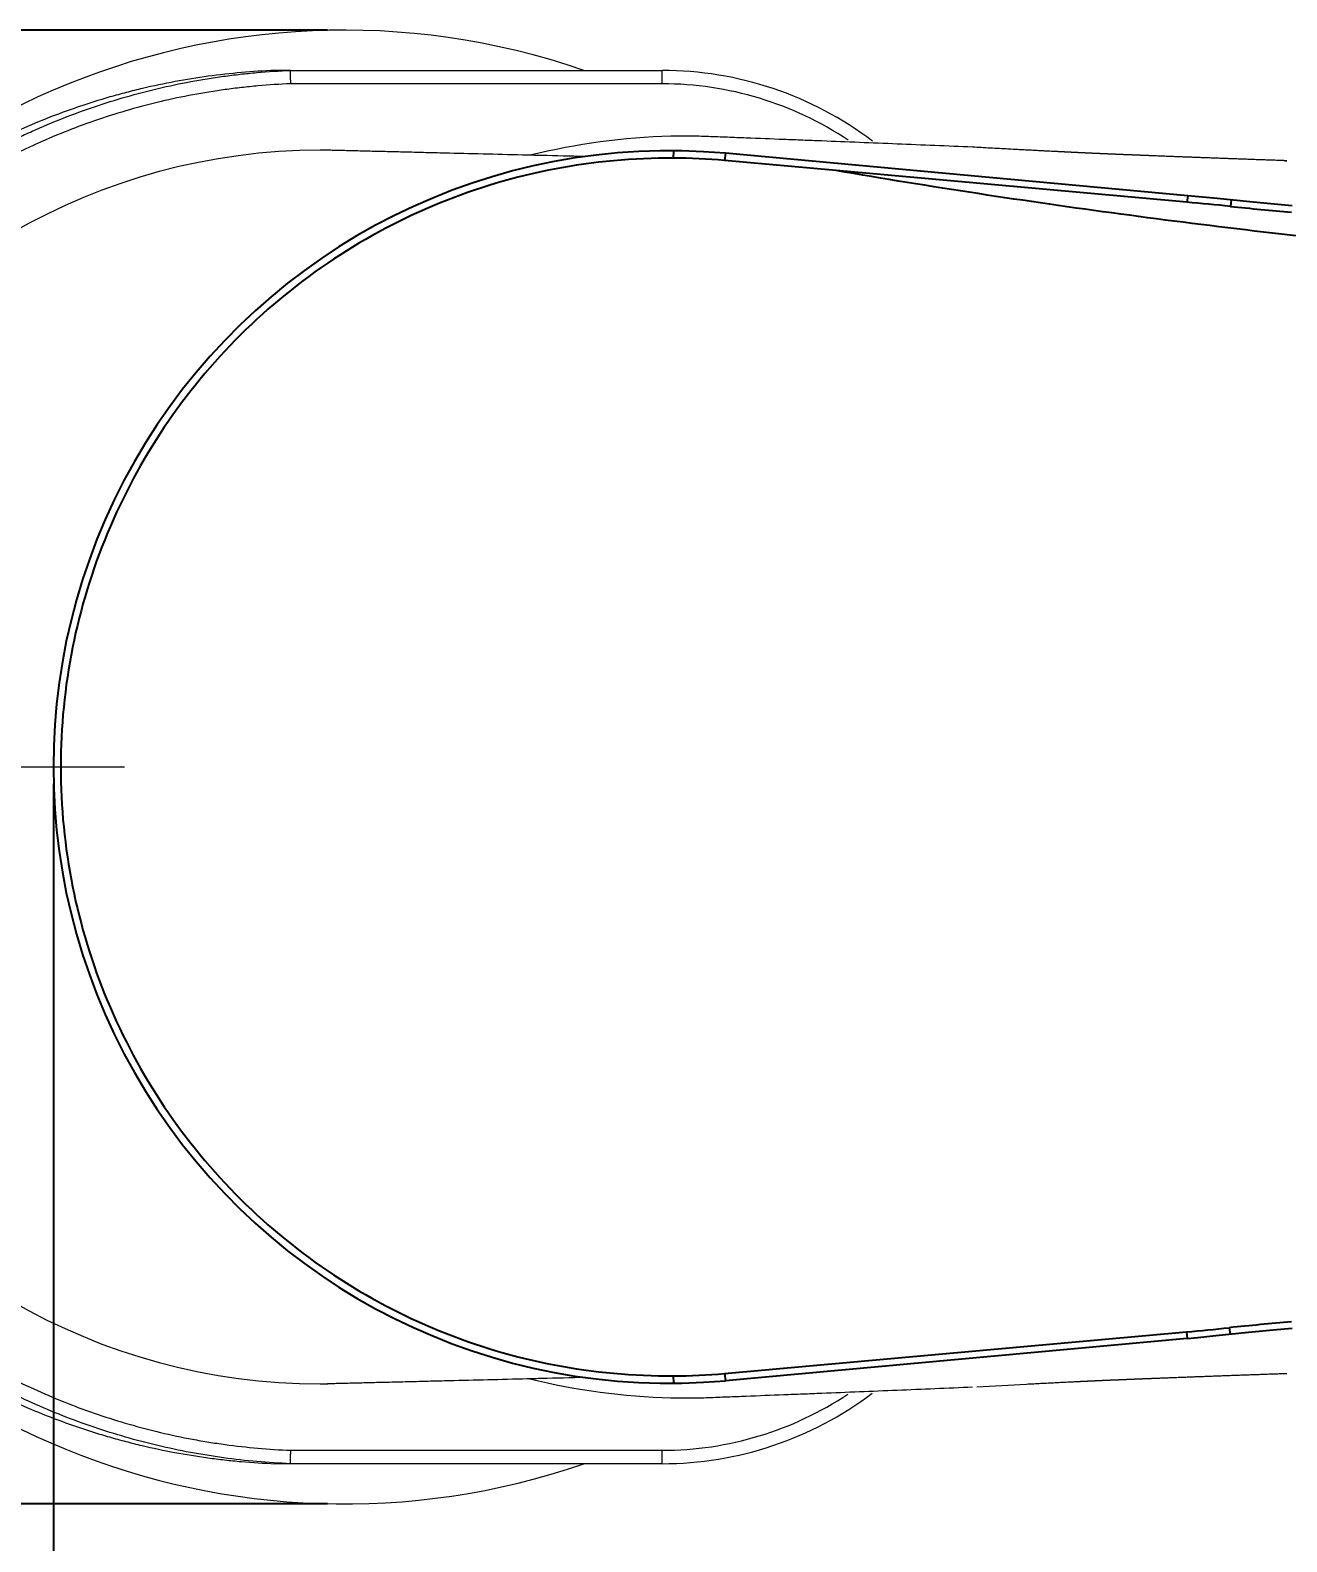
# Model space of a CAD drawing. Extents: x 8168 to 8762, y -18775 to -18355.
# Drawn here: x 8270.5 to 8317.4, y -18447.6 to -18391.2 of the extents above; entities that cross this region are included whole.
import ezdxf

# ---------------------------------------------------------------- set-up
doc = ezdxf.new("R2010")
doc.units = 0
doc.header["$MEASUREMENT"] = 0
doc.linetypes.add('CENTER', pattern=[47.5, 22, -8.5, 8.5, -8.5])
doc.linetypes.add('HIDDEN2', pattern=[4.7625, 3.175, -1.5875])
doc.layers.get('0').update_dxf_attribs({"linetype": 'CONTINUOUS'})
doc.layers.get('DEFPOINTS').update_dxf_attribs({"linetype": 'CONTINUOUS'})
doc.layers.add('1', color=4, linetype='HIDDEN2')
doc.layers.add('DIM', color=2, linetype='CONTINUOUS')
doc.styles.get("Standard").update_dxf_attribs({"font": ''})
doc.styles.get('Standard').set_extended_font_data('Gulim')
doc.dimstyles.new('ISO-25', dxfattribs={"dimtxt": 2.5, "dimasz": 2.5, "dimexe": 1.25, "dimexo": 0.625, "dimtad": 1, "dimdec": 1, "dimdsep": 46, "dimtxsty": 'Standard', "dimcen": 2.5, "dimadec": 0, "dimazin": 0, "dimtfac": 1, "dimtdec": 1, "dimtmove": 0, "dimatfit": 3, "dimfxl": 1, "dimarcsym": 0})

# ---------------------------------------------------------------- blocks, each defined once
blk = doc.blocks.new('*D18')
at = {"layer": 'DEFPOINTS', "color": 0, "transparency": 16777216}
for p in [(8271.359, -18418.691, 0), (8396.359, -18418.784, 0), (8396.359, -18461.132)]:
    blk.add_point(p, dxfattribs=at)
at = {"layer": 'DIM', "color": 3, "lineweight": -2, "transparency": 16777216}
for p, q in [((8271.359, -18419.316), (8271.359, -18462.382)), ((8396.359, -18419.409), (8396.359, -18462.382)), ((8276.359, -18461.132), (8391.359, -18461.132))]:
    blk.add_line(p, q, dxfattribs=at)
at = {"layer": 'DIM', "color": 3, "transparency": 16777216}
for points in [[(8276.359, -18460.299), (8276.359, -18461.966), (8271.359, -18461.132)], [(8391.359, -18460.299), (8391.359, -18461.966), (8396.359, -18461.132)]]:
    blk.add_solid(points, dxfattribs=at)
at = {"layer": 'DIM', "color": 3, "transparency": 16777216, "insert": (8331.756, -18457.937), "char_height": 5, "attachment_point": 5}
blk.add_mtext('125', dxfattribs=at)
blk = doc.blocks.new('*D19')
at = {"layer": 'DEFPOINTS', "color": 0, "transparency": 16777216}
for p in [(8254.624, -18418.694, 0), (8415.475, -18418.694, 0), (8415.475, -18479.509)]:
    blk.add_point(p, dxfattribs=at)
at = {"layer": 'DIM', "color": 3, "lineweight": -2, "transparency": 16777216}
for p, q in [((8254.624, -18419.319), (8254.624, -18480.759)), ((8415.475, -18419.319), (8415.475, -18480.759)), ((8259.624, -18479.509), (8410.475, -18479.509))]:
    blk.add_line(p, q, dxfattribs=at)
at = {"layer": 'DIM', "color": 3, "transparency": 16777216}
for points in [[(8259.624, -18478.676), (8259.624, -18480.342), (8254.624, -18479.509)], [(8410.475, -18478.676), (8410.475, -18480.342), (8415.475, -18479.509)]]:
    blk.add_solid(points, dxfattribs=at)
at = {"layer": 'DIM', "color": 3, "transparency": 16777216, "insert": (8332.982, -18476.314), "char_height": 5, "attachment_point": 5}
blk.add_mtext('161', dxfattribs=at)
blk = doc.blocks.new('*D17')
at = {"layer": 'DEFPOINTS', "color": 0, "transparency": 16777216}
for p in [(8282.217, -18391.194, 0), (8237.429, -18446.194), (8282.217, -18446.194, 0)]:
    blk.add_point(p, dxfattribs=at)
at = {"layer": 'DIM', "color": 3, "lineweight": -2, "transparency": 16777216}
for p, q in [((8281.592, -18391.194), (8236.179, -18391.194)), ((8237.429, -18396.194), (8237.429, -18441.194)), ((8281.592, -18446.194), (8236.179, -18446.194))]:
    blk.add_line(p, q, dxfattribs=at)
at = {"layer": 'DIM', "color": 3, "transparency": 16777216}
for points in [[(8236.595, -18396.194), (8238.262, -18396.194), (8237.429, -18391.194)], [(8236.595, -18441.194), (8238.262, -18441.194), (8237.429, -18446.194)]]:
    blk.add_solid(points, dxfattribs=at)
at = {"layer": 'DIM', "color": 3, "transparency": 16777216, "insert": (8234.244, -18418.665), "char_height": 5, "attachment_point": 5, "rotation": 90}
blk.add_mtext('{\\fISOCPEUR|b0|i0|c0|p34;%%C}55', dxfattribs=at)

msp = doc.modelspace()

# ---------------------------------------------------------------- linework, layer by layer
at = {"color": 7, "linetype": 'Continuous'}
for p, q in [((8294.52, -18395.967, 0), (8294.533, -18395.692, 0)), ((8296.457, -18395.787, 0), (8296.421, -18396.057, 0)), ((8313.72, -18397.369, 0), (8296.457, -18395.787, 0)), ((8300.59, -18396.432, 0), (8296.421, -18396.057, 0)), ((8313.69, -18397.612, 0), (8300.59, -18396.433, 0)), ((8313.72, -18397.369, 0), (8313.69, -18397.612, 0)), ((8315.347, -18397.529, 0), (8315.314, -18397.769, 0)), ((8296.421, -18441.326, 0), (8313.677, -18439.774, 0)), ((8313.706, -18440.015, 0), (8296.457, -18441.595, 0)), ((8313.677, -18439.774, 0), (8313.706, -18440.015, 0)), ((8315.274, -18439.619, 0), (8315.306, -18439.857, 0)), ((8294.533, -18441.691, 0), (8294.52, -18441.415, 0)), ((8296.421, -18441.326, 0), (8296.457, -18441.595, 0))]:
    msp.add_line(p, q, dxfattribs=at)
at = {"color": 7, "linetype": 'Continuous', "elevation": 0}
for points in [[(8316.042, -18397.599), (8314.822, -18397.476), (8314.134, -18397.408), (8313.72, -18397.369)], [(8317.624, -18397.752), (8316.947, -18397.688), (8316.042, -18397.599)], [(8313.706, -18440.015), (8314.094, -18439.979), (8314.773, -18439.912)], [(8314.773, -18439.912), (8315.994, -18439.788), (8316.912, -18439.698), (8317.624, -18439.631)]]:
    msp.add_lwpolyline(points, dxfattribs=at)
at = {"color": 7, "linetype": 'Continuous'}
for centre, radius, start, end in [((8294.359, -18418.691, 0), 23, 84.7656, 275.2344), ((8294.363, -18419.231, 0), 23.266, 84.9253, 89.6145), ((8299.614, -18551.249, 0), 154.281, 84.15937, 84.76532), ((8338.842, -18164.752, 0), 234.202, 264.23427, 264.79474), ((8338.97, -18674.314, 0), 235.889, 95.1992, 95.76544), ((8300.246, -18292.705, 0), 147.681, 275.21805, 275.84053), ((8294.363, -18418.152, 0), 23.266, 270.3855, 275.0747)]:
    msp.add_arc(centre, radius, start, end, dxfattribs=at)
for points, knots in [([(8294.52, -18395.967, 0), (8293.028, -18395.958, 0), (8290.036, -18396.229, 0), (8285.721, -18397.513, 0), (8281.739, -18399.615, 0), (8278.246, -18402.459, 0), (8275.378, -18405.931, 0), (8273.245, -18409.899, 0), (8271.928, -18414.206, 0), (8271.634, -18417.199, 0), (8271.632, -18418.691, 0)], [0, 0, 0, 0, 0.124959, 0.249918, 0.374893, 0.499884, 0.624892, 0.749917, 0.874952, 1, 1, 1, 1]), ([(8386.196, -18404.535, 0), (8382.624, -18404.246, 0), (8375.479, -18403.67, 0), (8364.762, -18402.805, 0), (8354.045, -18401.94, 0), (8345.114, -18401.219, 0), (8337.969, -18400.643, 0), (8330.825, -18400.062, 0), (8323.677, -18399.51, 0), (8316.55, -18398.742, 0), (8309.438, -18397.85, 0), (8304.122, -18397.038, 0), (8300.59, -18396.433, 0)], [0, 0, 0, 0, 0.125001, 0.250002, 0.375003, 0.500004, 0.562505, 0.625005, 0.750004, 0.812504, 0.875004, 1, 1, 1, 1]), ([(8271.632, -18418.691, 0), (8271.634, -18420.183, 0), (8271.928, -18423.176, 0), (8273.245, -18427.483, 0), (8275.377, -18431.451, 0), (8278.246, -18434.924, 0), (8281.739, -18437.767, 0), (8285.721, -18439.87, 0), (8290.036, -18441.153, 0), (8293.028, -18441.424, 0), (8294.52, -18441.415, 0)], [0, 0, 0, 0, 0.125049, 0.250083, 0.375108, 0.500116, 0.625107, 0.750082, 0.875041, 1, 1, 1, 1])]:
    msp.add_open_spline(points, degree=3, knots=knots, dxfattribs=at)
at = {"layer": '1', "color": 7, "linetype": 'Continuous', "lineweight": 18}
for p, q in [((8280.213, -18392.693, 0), (8279.632, -18392.693, 0)), ((8280.213, -18392.693, 0), (8294.096, -18392.693, 0)), ((8281.604, -18395.672, 0), (8281.317, -18395.672, 0)), ((8281.317, -18441.715, 0), (8281.604, -18441.715, 0)), ((8280.213, -18444.694, 0), (8279.632, -18444.694, 0)), ((8294.096, -18444.694, 0), (8280.213, -18444.694, 0))]:
    msp.add_line(p, q, dxfattribs=at)
at = {"layer": '1', "color": 1, "linetype": 'Continuous', "lineweight": 13}
for p, q in [((8294.096, -18393.193, 0), (8280.223, -18393.193, 0)), ((8294.096, -18393.193, 0), (8294.096, -18392.693, 0)), ((8280.223, -18444.194, 0), (8294.096, -18444.194, 0)), ((8294.096, -18444.694, 0), (8294.096, -18444.194, 0))]:
    msp.add_line(p, q, dxfattribs=at)
at = {"layer": '1', "color": 1, "linetype": 'CENTER', "lineweight": 13}
msp.add_line((8274.019, -18418.694, 0), (8258.199, -18418.694, 0), dxfattribs=at)
at = {"layer": '1', "color": 7, "linetype": 'Continuous', "lineweight": 18}
for centre, radius, start, end in [((8282.217, -18418.694, 0), 27.5, 70.9969, 155.5492), ((8294.096, -18405.693, 0), 13, 52.8388, 90), ((8281.317, -18418.694, 0), 23.021, 89.9974, 269.9997), ((8282.217, -18418.694, 0), 27.5, 206.598, 289.0031), ((8294.096, -18431.694, 0), 13, 270, 307.1012)]:
    msp.add_arc(centre, radius, start, end, dxfattribs=at)
at = {"layer": '1', "color": 1, "linetype": 'Continuous', "lineweight": 13}
for centre, start, end in [((8294.096, -18405.693, 0), 56.2251, 90), ((8294.096, -18431.694, 0), 270, 303.6877)]:
    msp.add_arc(centre, 12.5, start, end, dxfattribs=at)
at = {"layer": '1', "color": 7, "linetype": 'Continuous', "lineweight": 18}
for points, knots in [([(8279.632, -18392.693, 0), (8278.795, -18392.726, 0), (8277.965, -18392.8, 0), (8276.316, -18393.025, 0), (8275.498, -18393.177, 0), (8274.483, -18393.416, 0), (8274.179, -18393.492, 0), (8273.876, -18393.573, 0), (8273.674, -18393.628, 0), (8273.573, -18393.656, 0), (8273.071, -18393.801, 0), (8272.673, -18393.925, 0), (8271.493, -18394.326, 0), (8270.724, -18394.63, 0), (8269.218, -18395.308, 0), (8268.481, -18395.682, 0), (8267.402, -18396.297, 0), (8267.047, -18396.511, 0), (8266.52, -18396.846, 0), (8266.258, -18397.016, 0), (8265.999, -18397.192, 0), (8265.826, -18397.311, 0), (8265.741, -18397.37, 0), (8264.971, -18397.913, 0), (8264.316, -18398.424, 0), (8263.06, -18399.502, 0), (8262.46, -18400.07, 0), (8261.315, -18401.26, 0), (8260.77, -18401.883, 0), (8260.124, -18402.698, 0), (8259.933, -18402.945, 0), (8259.746, -18403.196, 0), (8259.622, -18403.365, 0), (8259.561, -18403.449, 0), (8259.256, -18403.874, 0), (8259.021, -18404.219, 0), (8258.343, -18405.266, 0), (8257.928, -18405.982, 0), (8257.167, -18407.448, 0), (8256.822, -18408.198, 0), (8256.202, -18409.733, 0), (8255.928, -18410.518, 0), (8255.631, -18411.522, 0), (8255.574, -18411.723, 0), (8255.466, -18412.127, 0), (8255.414, -18412.329, 0), (8255.265, -18412.938, 0), (8255.087, -18413.754, 0), (8254.948, -18414.578, 0), (8254.874, -18415.095, 0), (8254.859, -18415.199, 0), (8254.832, -18415.407, 0), (8254.793, -18415.718, 0), (8254.76, -18416.029, 0), (8254.661, -18417.064, 0), (8254.623, -18417.889, 0), (8254.624, -18419.535, 0), (8254.664, -18420.356, 0), (8254.82, -18421.991, 0), (8254.938, -18422.807, 0), (8255.173, -18424.026, 0), (8255.261, -18424.432, 0), (8255.384, -18424.938, 0), (8255.41, -18425.04, 0), (8255.462, -18425.242, 0), (8255.488, -18425.343, 0), (8255.57, -18425.646, 0), (8255.626, -18425.847, 0), (8255.921, -18426.848, 0), (8256.194, -18427.631, 0), (8256.811, -18429.165, 0), (8257.155, -18429.915, 0), (8257.915, -18431.383, 0), (8258.331, -18432.1, 0), (8258.897, -18432.976, 0), (8259.012, -18433.15, 0), (8259.189, -18433.41, 0), (8259.248, -18433.496, 0), (8259.368, -18433.668, 0), (8259.669, -18434.094, 0), (8259.982, -18434.509, 0), (8260.754, -18435.485, 0), (8261.841, -18436.73, 0), (8263.041, -18437.867, 0), (8263.984, -18438.679, 0), (8264.305, -18438.942, 0), (8264.798, -18439.327, 0), (8264.964, -18439.453, 0), (8265.216, -18439.641, 0), (8265.301, -18439.702, 0), (8265.47, -18439.825, 0), (8265.555, -18439.886, 0), (8266.322, -18440.427, 0), (8267.022, -18440.873, 0), (8268.458, -18441.693, 0), (8269.194, -18442.068, 0), (8270.7, -18442.748, 0), (8271.471, -18443.052, 0), (8272.457, -18443.388, 0), (8272.656, -18443.453, 0), (8272.955, -18443.547, 0), (8273.055, -18443.578, 0), (8273.255, -18443.639, 0), (8273.356, -18443.668, 0), (8273.657, -18443.755, 0), (8273.859, -18443.811, 0), (8274.264, -18443.917, 0), (8274.467, -18443.967, 0), (8275.484, -18444.208, 0), (8276.305, -18444.36, 0), (8277.339, -18444.502, 0), (8277.547, -18444.528, 0), (8277.962, -18444.575, 0), (8278.17, -18444.596, 0), (8278.796, -18444.651, 0), (8279.214, -18444.677, 0), (8279.632, -18444.694, 0)], [0, 0, 0, 0, 0.03125, 0.03125, 0.0625, 0.0625, 0.070313, 0.074219, 0.074219, 0.078125, 0.078125, 0.09375, 0.09375, 0.125, 0.125, 0.15625, 0.15625, 0.171875, 0.171875, 0.179688, 0.183594, 0.183594, 0.1875, 0.1875, 0.21875, 0.21875, 0.25, 0.25, 0.28125, 0.28125, 0.289063, 0.292969, 0.292969, 0.296875, 0.296875, 0.3125, 0.3125, 0.34375, 0.34375, 0.375, 0.375, 0.40625, 0.40625, 0.414063, 0.414063, 0.421875, 0.421875, 0.4375, 0.453125, 0.453125, 0.457031, 0.457031, 0.460938, 0.46875, 0.46875, 0.5, 0.5, 0.53125, 0.53125, 0.5625, 0.5625, 0.578125, 0.578125, 0.582031, 0.582031, 0.585938, 0.585938, 0.59375, 0.59375, 0.625, 0.625, 0.65625, 0.65625, 0.6875, 0.6875, 0.695313, 0.695313, 0.699219, 0.699219, 0.703125, 0.71875, 0.71875, 0.75, 0.78125, 0.78125, 0.796875, 0.796875, 0.804688, 0.804688, 0.808594, 0.808594, 0.8125, 0.8125, 0.84375, 0.84375, 0.875, 0.875, 0.90625, 0.90625, 0.914063, 0.914063, 0.917969, 0.917969, 0.921875, 0.921875, 0.929688, 0.929688, 0.9375, 0.9375, 0.96875, 0.96875, 0.976563, 0.976563, 0.984375, 0.984375, 1, 1, 1, 1]), ([(8280.223, -18393.193, 0), (8280.223, -18393.189, 0), (8280.223, -18393.185, 0), (8280.223, -18393.177, 0), (8280.223, -18393.173, 0), (8280.223, -18393.16, 0), (8280.222, -18393.152, 0), (8280.222, -18393.128, 0), (8280.222, -18393.112, 0), (8280.221, -18393.079, 0), (8280.221, -18393.063, 0), (8280.22, -18393.032, 0), (8280.219, -18393.002, 0), (8280.219, -18392.972, 0), (8280.218, -18392.943, 0), (8280.218, -18392.929, 0), (8280.217, -18392.888, 0), (8280.217, -18392.863, 0), (8280.216, -18392.829, 0), (8280.216, -18392.818, 0), (8280.215, -18392.797, 0), (8280.215, -18392.787, 0), (8280.215, -18392.76, 0), (8280.214, -18392.744, 0), (8280.214, -18392.726, 0), (8280.214, -18392.72, 0), (8280.214, -18392.71, 0), (8280.214, -18392.706, 0), (8280.213, -18392.697, 0), (8280.213, -18392.693, 0), (8280.213, -18392.693, 0)], [0, 0, 0, 0, 0.015625, 0.015625, 0.03125, 0.03125, 0.0625, 0.0625, 0.125, 0.125, 0.1875, 0.1875, 0.25, 0.3125, 0.3125, 0.375, 0.375, 0.5, 0.5, 0.5625, 0.5625, 0.625, 0.625, 0.75, 0.75, 0.8125, 0.8125, 0.875, 0.875, 1, 1, 1, 1]), ([(8305.687, -18395.558, 0), (8304.748, -18395.519, 0), (8303.808, -18395.48, 0), (8302.399, -18395.422, 0), (8301.93, -18395.403, 0), (8300.99, -18395.365, 0), (8300.521, -18395.346, 0), (8299.933, -18395.323, 0), (8299.816, -18395.318, 0), (8299.581, -18395.309, 0), (8299.464, -18395.305, 0), (8299.111, -18395.291, 0), (8298.877, -18395.282, 0), (8298.172, -18395.254, 0), (8297.702, -18395.236, 0), (8296.998, -18395.208, 0), (8296.763, -18395.199, 0), (8296.411, -18395.185, 0), (8296.293, -18395.18, 0), (8296.059, -18395.172, 0), (8295.941, -18395.167, 0), (8295.706, -18395.159, 0), (8295.589, -18395.156, 0), (8295.354, -18395.15, 0), (8295.003, -18395.145, 0), (8294.651, -18395.148, 0), (8294.417, -18395.153, 0), (8292.655, -18395.194, 0), (8290.903, -18395.435, 0), (8289.163, -18395.859, 0)], [0, 0, 0, 0, 0.25, 0.25, 0.375, 0.375, 0.5, 0.5, 0.53125, 0.53125, 0.5625, 0.5625, 0.625, 0.625, 0.75, 0.75, 0.8125, 0.8125, 0.84375, 0.84375, 0.875, 0.875, 0.90625, 0.90625, 0.9375, 1, 1, 1, 1.470848, 1.470848, 1.470848, 1.470848]), ([(8291.197, -18395.91, 0), (8290.66, -18395.896, 0), (8290.127, -18395.883, 0), (8289.598, -18395.87, 0), (8289.418, -18395.866, 0), (8289.238, -18395.861, 0), (8288.564, -18395.845, 0), (8288.072, -18395.832, 0), (8287.101, -18395.808, 0), (8286.62, -18395.796, 0), (8285.91, -18395.779, 0), (8285.675, -18395.773, 0), (8285.209, -18395.762, 0), (8284.979, -18395.756, 0), (8284.524, -18395.745, 0), (8284.299, -18395.739, 0), (8283.857, -18395.728, 0), (8283.639, -18395.723, 0), (8283.321, -18395.715, 0), (8283.216, -18395.712, 0), (8283.009, -18395.707, 0), (8282.907, -18395.705, 0), (8282.708, -18395.7, 0), (8282.61, -18395.697, 0), (8282.42, -18395.693, 0), (8282.327, -18395.69, 0), (8282.15, -18395.686, 0), (8282.064, -18395.684, 0), (8281.945, -18395.681, 0), (8281.906, -18395.68, 0), (8281.833, -18395.678, 0), (8281.799, -18395.677, 0), (8281.734, -18395.676, 0), (8281.705, -18395.675, 0), (8281.667, -18395.674, 0), (8281.655, -18395.674, 0), (8281.634, -18395.673, 0), (8281.625, -18395.673, 0), (8281.611, -18395.673, 0), (8281.606, -18395.672, 0), (8281.602, -18395.672, 0), (8281.602, -18395.672, 0), (8281.602, -18395.672, 0)], [-0.17149, -0.17149, -0.17149, -0.17149, 0, 0, 0, 0.058425, 0.058425, 0.219764, 0.219764, 0.381103, 0.381103, 0.461772, 0.461772, 0.542442, 0.542442, 0.623111, 0.623111, 0.703781, 0.703781, 0.744116, 0.744116, 0.78445, 0.78445, 0.824785, 0.824785, 0.86512, 0.86512, 0.905455, 0.905455, 0.925622, 0.925622, 0.945789, 0.945789, 0.965957, 0.965957, 0.97604, 0.97604, 0.986124, 0.986124, 0.996208, 0.996208, 1, 1, 1, 1]), ([(8309.488, -18395.757, 0), (8309.478, -18395.756, 0), (8309.46, -18395.755, 0), (8309.433, -18395.754, 0), (8309.407, -18395.752, 0), (8309.382, -18395.751, 0), (8309.358, -18395.75, 0), (8309.322, -18395.748, 0), (8309.272, -18395.746, 0), (8309.219, -18395.743, 0), (8309.178, -18395.741, 0), (8309.152, -18395.74, 0), (8309.127, -18395.739, 0), (8309.101, -18395.737, 0), (8309.075, -18395.736, 0), (8309.05, -18395.735, 0), (8309.024, -18395.733, 0), (8308.999, -18395.732, 0), (8308.974, -18395.731, 0), (8308.877, -18395.726, 0), (8308.695, -18395.717, 0), (8308.469, -18395.706, 0), (8308.267, -18395.695, 0), (8308.101, -18395.687, 0), (8307.929, -18395.678, 0), (8307.751, -18395.669, 0), (8307.567, -18395.659, 0), (8307.326, -18395.646, 0), (8307.032, -18395.631, 0), (8306.689, -18395.612, 0), (8306.35, -18395.594, 0), (8306.017, -18395.576, 0), (8305.796, -18395.564, 0), (8305.687, -18395.558, 0)], [0, 0, 0, 0, 0.008331, 0.01625, 0.023758, 0.030854, 0.037539, 0.043812, 0.060748, 0.078721, 0.085399, 0.092063, 0.098713, 0.10535, 0.111974, 0.118583, 0.12518, 0.131762, 0.138331, 0.144886, 0.207183, 0.280568, 0.322536, 0.366135, 0.411368, 0.458233, 0.506733, 0.556869, 0.648411, 0.738498, 0.827126, 0.914294, 1, 1, 1, 1]), ([(8309.597, -18395.761, 0), (8309.488, -18395.756, 0), (8309.281, -18395.746, 0), (8308.949, -18395.729, 0), (8308.64, -18395.714, 0), (8308.326, -18395.698, 0), (8308.012, -18395.681, 0), (8307.185, -18395.638, 0), (8306.463, -18395.6, 0), (8305.847, -18395.566, 0)], [0, 0, 0, 0, 0.092553, 0.173196, 0.255444, 0.338283, 0.421749, 0.505668, 1, 1, 1, 1]), ([(8317.421, -18396.065, 0), (8317.384, -18396.063, 0), (8317.309, -18396.061, 0), (8317.197, -18396.057, 0), (8317.087, -18396.053, 0), (8316.977, -18396.049, 0), (8316.867, -18396.045, 0), (8316.759, -18396.042, 0), (8316.651, -18396.038, 0), (8316.544, -18396.034, 0), (8316.437, -18396.03, 0), (8316.331, -18396.027, 0), (8316.226, -18396.023, 0), (8316.122, -18396.019, 0), (8316.018, -18396.015, 0), (8315.915, -18396.012, 0), (8315.813, -18396.008, 0), (8315.711, -18396.004, 0), (8315.61, -18396.001, 0), (8315.51, -18395.997, 0), (8315.41, -18395.994, 0), (8315.312, -18395.99, 0), (8315.213, -18395.986, 0), (8315.116, -18395.983, 0), (8315.019, -18395.979, 0), (8314.923, -18395.976, 0), (8314.828, -18395.972, 0), (8314.734, -18395.969, 0), (8314.64, -18395.965, 0), (8314.547, -18395.962, 0), (8314.454, -18395.959, 0), (8314.362, -18395.955, 0), (8314.271, -18395.952, 0), (8314.181, -18395.948, 0), (8314.091, -18395.945, 0), (8314.002, -18395.942, 0), (8313.914, -18395.938, 0), (8313.827, -18395.935, 0), (8313.74, -18395.932, 0), (8313.654, -18395.929, 0), (8313.568, -18395.925, 0), (8313.484, -18395.922, 0), (8313.4, -18395.919, 0), (8313.317, -18395.916, 0), (8313.234, -18395.913, 0), (8313.152, -18395.909, 0), (8313.071, -18395.906, 0), (8312.991, -18395.903, 0), (8312.911, -18395.9, 0), (8312.832, -18395.897, 0), (8312.754, -18395.894, 0), (8312.676, -18395.891, 0), (8312.599, -18395.888, 0), (8312.523, -18395.885, 0), (8312.459, -18395.883, 0), (8312.407, -18395.881, 0), (8312.367, -18395.879, 0), (8312.326, -18395.877, 0), (8312.286, -18395.876, 0), (8312.247, -18395.874, 0), (8312.207, -18395.873, 0), (8312.168, -18395.871, 0), (8312.129, -18395.87, 0), (8312.09, -18395.868, 0), (8312.051, -18395.867, 0), (8312.013, -18395.865, 0), (8311.975, -18395.863, 0), (8311.937, -18395.862, 0), (8311.9, -18395.86, 0), (8311.862, -18395.859, 0), (8311.825, -18395.858, 0), (8311.788, -18395.856, 0), (8311.752, -18395.855, 0), (8311.716, -18395.853, 0), (8311.679, -18395.852, 0), (8311.644, -18395.85, 0), (8311.608, -18395.849, 0), (8311.573, -18395.847, 0), (8311.537, -18395.846, 0), (8311.503, -18395.844, 0), (8311.468, -18395.843, 0), (8311.434, -18395.842, 0), (8311.399, -18395.84, 0), (8311.366, -18395.839, 0), (8311.332, -18395.838, 0), (8311.299, -18395.836, 0), (8311.265, -18395.835, 0), (8311.232, -18395.833, 0), (8311.2, -18395.832, 0), (8311.167, -18395.831, 0), (8311.135, -18395.829, 0), (8311.103, -18395.828, 0), (8311.072, -18395.827, 0), (8311.04, -18395.826, 0), (8311.009, -18395.824, 0), (8310.978, -18395.823, 0), (8310.947, -18395.822, 0), (8310.917, -18395.82, 0), (8310.887, -18395.819, 0), (8310.857, -18395.818, 0), (8310.827, -18395.817, 0), (8310.798, -18395.815, 0), (8310.768, -18395.814, 0), (8310.739, -18395.813, 0), (8310.711, -18395.812, 0), (8310.682, -18395.81, 0), (8310.654, -18395.809, 0), (8310.626, -18395.808, 0), (8310.598, -18395.807, 0), (8310.571, -18395.806, 0), (8310.544, -18395.805, 0), (8310.517, -18395.803, 0), (8310.49, -18395.802, 0), (8310.463, -18395.801, 0), (8310.437, -18395.8, 0), (8310.411, -18395.799, 0), (8310.385, -18395.798, 0), (8310.36, -18395.797, 0), (8310.335, -18395.796, 0), (8310.31, -18395.794, 0), (8310.285, -18395.793, 0), (8310.261, -18395.792, 0), (8310.236, -18395.791, 0), (8310.212, -18395.79, 0), (8310.189, -18395.789, 0), (8310.165, -18395.788, 0), (8310.142, -18395.787, 0), (8310.119, -18395.786, 0), (8310.096, -18395.785, 0), (8310.074, -18395.784, 0), (8310.052, -18395.783, 0), (8310.03, -18395.782, 0), (8310.008, -18395.781, 0), (8309.986, -18395.78, 0), (8309.965, -18395.779, 0), (8309.944, -18395.778, 0), (8309.923, -18395.777, 0), (8309.903, -18395.776, 0), (8309.883, -18395.775, 0), (8309.863, -18395.774, 0), (8309.843, -18395.774, 0), (8309.824, -18395.773, 0), (8309.804, -18395.772, 0), (8309.785, -18395.771, 0), (8309.767, -18395.77, 0), (8309.748, -18395.769, 0), (8309.73, -18395.768, 0), (8309.712, -18395.767, 0), (8309.695, -18395.767, 0), (8309.677, -18395.766, 0), (8309.66, -18395.765, 0), (8309.643, -18395.764, 0), (8309.626, -18395.763, 0), (8309.61, -18395.763, 0), (8309.594, -18395.762, 0), (8309.578, -18395.761, 0), (8309.562, -18395.76, 0), (8309.547, -18395.759, 0), (8309.532, -18395.759, 0), (8309.517, -18395.758, 0), (8309.502, -18395.757, 0), (8309.493, -18395.757, 0), (8309.488, -18395.757, 0)], [0, 0, 0, 0, 0.009517, 0.019014, 0.028494, 0.037955, 0.047398, 0.056823, 0.066231, 0.075622, 0.084997, 0.094355, 0.103697, 0.113024, 0.122335, 0.131631, 0.140912, 0.150179, 0.159431, 0.16867, 0.177895, 0.187108, 0.196307, 0.205494, 0.214669, 0.223832, 0.232984, 0.242124, 0.251254, 0.260373, 0.269482, 0.278582, 0.287671, 0.296752, 0.305824, 0.314888, 0.323944, 0.332992, 0.342032, 0.351066, 0.360093, 0.369113, 0.378128, 0.387137, 0.396141, 0.40514, 0.414134, 0.423124, 0.43211, 0.441093, 0.450073, 0.45905, 0.468024, 0.476997, 0.485968, 0.490848, 0.495724, 0.500597, 0.505466, 0.510332, 0.515194, 0.520053, 0.524909, 0.529761, 0.534611, 0.539457, 0.5443, 0.54914, 0.553977, 0.558812, 0.563644, 0.568473, 0.573299, 0.578122, 0.582944, 0.587762, 0.592578, 0.597392, 0.602204, 0.607013, 0.61182, 0.616625, 0.621428, 0.626229, 0.631028, 0.635825, 0.640621, 0.645415, 0.650207, 0.654997, 0.659786, 0.664574, 0.66936, 0.674144, 0.678928, 0.68371, 0.688491, 0.693271, 0.69805, 0.702828, 0.707605, 0.712382, 0.717157, 0.721932, 0.726707, 0.73148, 0.736254, 0.741027, 0.745799, 0.750571, 0.755343, 0.760115, 0.764887, 0.769659, 0.77443, 0.779202, 0.783974, 0.788747, 0.793519, 0.798292, 0.803066, 0.80784, 0.812614, 0.81739, 0.822166, 0.826942, 0.83172, 0.836498, 0.841278, 0.846058, 0.85084, 0.855623, 0.860407, 0.865192, 0.869979, 0.874768, 0.879557, 0.884349, 0.889142, 0.893937, 0.898733, 0.903532, 0.908332, 0.913135, 0.917939, 0.922746, 0.927555, 0.932366, 0.93718, 0.941996, 0.946814, 0.951635, 0.956459, 0.961285, 0.966114, 0.970946, 0.975781, 0.980618, 0.985459, 0.990303, 0.99515, 1, 1, 1, 1]), ([(8291.224, -18441.477, 0), (8290.68, -18441.49, 0), (8290.138, -18441.504, 0), (8289.601, -18441.517, 0), (8289.42, -18441.521, 0), (8289.239, -18441.526, 0), (8288.564, -18441.542, 0), (8288.072, -18441.555, 0), (8287.101, -18441.579, 0), (8286.62, -18441.591, 0), (8285.91, -18441.608, 0), (8285.675, -18441.614, 0), (8285.209, -18441.625, 0), (8284.979, -18441.631, 0), (8284.524, -18441.642, 0), (8284.299, -18441.648, 0), (8283.857, -18441.659, 0), (8283.639, -18441.664, 0), (8283.321, -18441.672, 0), (8283.216, -18441.675, 0), (8283.009, -18441.68, 0), (8282.907, -18441.682, 0), (8282.708, -18441.687, 0), (8282.61, -18441.69, 0), (8282.42, -18441.694, 0), (8282.327, -18441.697, 0), (8282.15, -18441.701, 0), (8282.064, -18441.703, 0), (8281.945, -18441.706, 0), (8281.906, -18441.707, 0), (8281.833, -18441.709, 0), (8281.799, -18441.71, 0), (8281.734, -18441.711, 0), (8281.705, -18441.712, 0), (8281.667, -18441.713, 0), (8281.655, -18441.713, 0), (8281.634, -18441.714, 0), (8281.625, -18441.714, 0), (8281.611, -18441.714, 0), (8281.606, -18441.715, 0), (8281.602, -18441.715, 0), (8281.602, -18441.715, 0), (8281.602, -18441.715, 0)], [-0.173974, -0.173974, -0.173974, -0.173974, 0, 0, 0, 0.058746, 0.058746, 0.220025, 0.220025, 0.381305, 0.381305, 0.461945, 0.461945, 0.542584, 0.542584, 0.623224, 0.623224, 0.703864, 0.703864, 0.744184, 0.744184, 0.784504, 0.784504, 0.824824, 0.824824, 0.865143, 0.865143, 0.905463, 0.905463, 0.925623, 0.925623, 0.945783, 0.945783, 0.965943, 0.965943, 0.976023, 0.976023, 0.986103, 0.986103, 0.996183, 0.996183, 1, 1, 1, 1]), ([(8289.153, -18441.528, 0), (8290.901, -18441.952, 0), (8292.655, -18442.193, 0), (8294.417, -18442.234, 0), (8294.652, -18442.239, 0), (8294.886, -18442.241, 0), (8295.238, -18442.238, 0), (8295.355, -18442.237, 0), (8295.59, -18442.231, 0), (8295.707, -18442.228, 0), (8295.942, -18442.22, 0), (8296.059, -18442.215, 0), (8296.294, -18442.206, 0), (8296.412, -18442.202, 0), (8296.764, -18442.188, 0), (8296.999, -18442.179, 0), (8297.703, -18442.151, 0), (8298.173, -18442.133, 0), (8298.877, -18442.105, 0), (8299.112, -18442.096, 0), (8299.464, -18442.082, 0), (8299.582, -18442.078, 0), (8299.817, -18442.069, 0), (8299.934, -18442.064, 0), (8300.521, -18442.041, 0), (8300.991, -18442.022, 0), (8301.93, -18441.984, 0), (8302.4, -18441.965, 0), (8303.808, -18441.907, 0), (8304.748, -18441.868, 0), (8305.687, -18441.829, 0)], [-0.47006, -0.47006, -0.47006, -0.47006, 0, 0, 0, 0.0625, 0.0625, 0.09375, 0.09375, 0.125, 0.125, 0.15625, 0.15625, 0.1875, 0.1875, 0.25, 0.25, 0.375, 0.375, 0.4375, 0.4375, 0.46875, 0.46875, 0.5, 0.5, 0.625, 0.625, 0.75, 0.75, 1, 1, 1, 1]), ([(8305.847, -18441.822, 0), (8306.465, -18441.787, 0), (8307.173, -18441.749, 0), (8307.971, -18441.708, 0), (8308.24, -18441.694, 0), (8308.509, -18441.68, 0), (8308.776, -18441.667, 0), (8309.04, -18441.653, 0), (8309.326, -18441.639, 0), (8309.504, -18441.63, 0), (8309.597, -18441.626, 0)], [0, 0, 0, 0, 0.494353, 0.566308, 0.637947, 0.709158, 0.779921, 0.850072, 0.918802, 1, 1, 1, 1]), ([(8309.488, -18441.63, 0), (8309.493, -18441.63, 0), (8309.502, -18441.63, 0), (8309.517, -18441.629, 0), (8309.532, -18441.628, 0), (8309.547, -18441.628, 0), (8309.562, -18441.627, 0), (8309.578, -18441.626, 0), (8309.594, -18441.625, 0), (8309.61, -18441.624, 0), (8309.626, -18441.624, 0), (8309.643, -18441.623, 0), (8309.66, -18441.622, 0), (8309.677, -18441.621, 0), (8309.695, -18441.62, 0), (8309.712, -18441.62, 0), (8309.73, -18441.619, 0), (8309.748, -18441.618, 0), (8309.767, -18441.617, 0), (8309.785, -18441.616, 0), (8309.804, -18441.615, 0), (8309.824, -18441.614, 0), (8309.843, -18441.613, 0), (8309.863, -18441.613, 0), (8309.883, -18441.612, 0), (8309.903, -18441.611, 0), (8309.923, -18441.61, 0), (8309.944, -18441.609, 0), (8309.965, -18441.608, 0), (8309.986, -18441.607, 0), (8310.008, -18441.606, 0), (8310.03, -18441.605, 0), (8310.052, -18441.604, 0), (8310.074, -18441.603, 0), (8310.096, -18441.602, 0), (8310.119, -18441.601, 0), (8310.142, -18441.6, 0), (8310.165, -18441.599, 0), (8310.189, -18441.598, 0), (8310.212, -18441.597, 0), (8310.236, -18441.596, 0), (8310.261, -18441.595, 0), (8310.285, -18441.594, 0), (8310.31, -18441.593, 0), (8310.335, -18441.591, 0), (8310.36, -18441.59, 0), (8310.385, -18441.589, 0), (8310.411, -18441.588, 0), (8310.437, -18441.587, 0), (8310.463, -18441.586, 0), (8310.49, -18441.585, 0), (8310.517, -18441.584, 0), (8310.544, -18441.582, 0), (8310.571, -18441.581, 0), (8310.598, -18441.58, 0), (8310.626, -18441.579, 0), (8310.654, -18441.578, 0), (8310.682, -18441.577, 0), (8310.711, -18441.575, 0), (8310.739, -18441.574, 0), (8310.768, -18441.573, 0), (8310.798, -18441.572, 0), (8310.827, -18441.57, 0), (8310.857, -18441.569, 0), (8310.887, -18441.568, 0), (8310.917, -18441.567, 0), (8310.947, -18441.565, 0), (8310.978, -18441.564, 0), (8311.009, -18441.563, 0), (8311.04, -18441.562, 0), (8311.072, -18441.56, 0), (8311.103, -18441.559, 0), (8311.135, -18441.558, 0), (8311.167, -18441.556, 0), (8311.2, -18441.555, 0), (8311.232, -18441.554, 0), (8311.265, -18441.552, 0), (8311.299, -18441.551, 0), (8311.332, -18441.549, 0), (8311.366, -18441.548, 0), (8311.399, -18441.547, 0), (8311.434, -18441.545, 0), (8311.468, -18441.544, 0), (8311.503, -18441.543, 0), (8311.537, -18441.541, 0), (8311.573, -18441.54, 0), (8311.608, -18441.538, 0), (8311.644, -18441.537, 0), (8311.679, -18441.535, 0), (8311.716, -18441.534, 0), (8311.752, -18441.532, 0), (8311.788, -18441.531, 0), (8311.825, -18441.53, 0), (8311.862, -18441.528, 0), (8311.9, -18441.527, 0), (8311.937, -18441.525, 0), (8311.975, -18441.524, 0), (8312.013, -18441.522, 0), (8312.051, -18441.52, 0), (8312.09, -18441.519, 0), (8312.129, -18441.517, 0), (8312.168, -18441.516, 0), (8312.207, -18441.514, 0), (8312.247, -18441.513, 0), (8312.286, -18441.511, 0), (8312.326, -18441.51, 0), (8312.367, -18441.508, 0), (8312.407, -18441.506, 0), (8312.459, -18441.504, 0), (8312.523, -18441.502, 0), (8312.599, -18441.499, 0), (8312.676, -18441.496, 0), (8312.754, -18441.493, 0), (8312.832, -18441.49, 0), (8312.911, -18441.487, 0), (8312.991, -18441.484, 0), (8313.071, -18441.481, 0), (8313.152, -18441.478, 0), (8313.234, -18441.474, 0), (8313.317, -18441.471, 0), (8313.4, -18441.468, 0), (8313.484, -18441.465, 0), (8313.568, -18441.462, 0), (8313.654, -18441.458, 0), (8313.74, -18441.455, 0), (8313.827, -18441.452, 0), (8313.914, -18441.449, 0), (8314.002, -18441.445, 0), (8314.091, -18441.442, 0), (8314.181, -18441.439, 0), (8314.271, -18441.435, 0), (8314.362, -18441.432, 0), (8314.454, -18441.428, 0), (8314.547, -18441.425, 0), (8314.64, -18441.422, 0), (8314.734, -18441.418, 0), (8314.828, -18441.415, 0), (8314.923, -18441.411, 0), (8315.019, -18441.408, 0), (8315.116, -18441.404, 0), (8315.213, -18441.401, 0), (8315.312, -18441.397, 0), (8315.41, -18441.393, 0), (8315.51, -18441.39, 0), (8315.61, -18441.386, 0), (8315.711, -18441.383, 0), (8315.813, -18441.379, 0), (8315.915, -18441.375, 0), (8316.018, -18441.372, 0), (8316.122, -18441.368, 0), (8316.226, -18441.364, 0), (8316.331, -18441.36, 0), (8316.437, -18441.357, 0), (8316.544, -18441.353, 0), (8316.651, -18441.349, 0), (8316.759, -18441.345, 0), (8316.867, -18441.342, 0), (8316.977, -18441.338, 0), (8317.087, -18441.334, 0), (8317.197, -18441.33, 0), (8317.309, -18441.326, 0), (8317.384, -18441.324, 0), (8317.421, -18441.322, 0)], [0, 0, 0, 0, 0.00485, 0.009697, 0.014541, 0.019382, 0.024219, 0.029054, 0.033886, 0.038715, 0.043541, 0.048365, 0.053186, 0.058004, 0.06282, 0.067634, 0.072445, 0.077254, 0.082061, 0.086865, 0.091668, 0.096468, 0.101267, 0.106063, 0.110858, 0.115651, 0.120443, 0.125232, 0.130021, 0.134808, 0.139593, 0.144377, 0.14916, 0.153942, 0.158722, 0.163502, 0.16828, 0.173058, 0.177834, 0.18261, 0.187386, 0.19216, 0.196934, 0.201708, 0.206481, 0.211253, 0.216026, 0.220798, 0.22557, 0.230341, 0.235113, 0.239885, 0.244657, 0.249429, 0.254201, 0.258973, 0.263746, 0.26852, 0.273293, 0.278068, 0.282843, 0.287618, 0.292395, 0.297172, 0.30195, 0.306729, 0.311509, 0.31629, 0.321072, 0.325856, 0.33064, 0.335426, 0.340214, 0.345003, 0.349793, 0.354585, 0.359379, 0.364175, 0.368972, 0.373771, 0.378572, 0.383375, 0.38818, 0.392987, 0.397796, 0.402608, 0.407422, 0.412238, 0.417056, 0.421878, 0.426701, 0.431527, 0.436356, 0.441188, 0.446023, 0.45086, 0.4557, 0.460543, 0.465389, 0.470239, 0.475091, 0.479947, 0.484806, 0.489668, 0.494534, 0.499403, 0.504276, 0.509152, 0.514032, 0.523003, 0.531976, 0.54095, 0.549927, 0.558907, 0.56789, 0.576876, 0.585866, 0.59486, 0.603859, 0.612863, 0.621872, 0.630887, 0.639907, 0.648934, 0.657968, 0.667008, 0.676056, 0.685112, 0.694176, 0.703248, 0.712329, 0.721418, 0.730518, 0.739627, 0.748746, 0.757876, 0.767016, 0.776168, 0.785331, 0.794506, 0.803693, 0.812892, 0.822105, 0.83133, 0.840569, 0.849821, 0.859088, 0.868369, 0.877665, 0.886976, 0.896303, 0.905645, 0.915003, 0.924378, 0.933769, 0.943177, 0.952602, 0.962045, 0.971506, 0.980986, 0.990483, 1, 1, 1, 1]), ([(8280.213, -18444.694, 0), (8280.213, -18444.694, 0), (8280.213, -18444.69, 0), (8280.214, -18444.681, 0), (8280.214, -18444.677, 0), (8280.214, -18444.667, 0), (8280.214, -18444.661, 0), (8280.214, -18444.643, 0), (8280.215, -18444.627, 0), (8280.215, -18444.6, 0), (8280.215, -18444.59, 0), (8280.216, -18444.569, 0), (8280.216, -18444.558, 0), (8280.217, -18444.524, 0), (8280.217, -18444.499, 0), (8280.218, -18444.458, 0), (8280.218, -18444.444, 0), (8280.219, -18444.415, 0), (8280.22, -18444.385, 0), (8280.22, -18444.355, 0), (8280.221, -18444.324, 0), (8280.221, -18444.308, 0), (8280.222, -18444.275, 0), (8280.222, -18444.259, 0), (8280.223, -18444.235, 0), (8280.223, -18444.227, 0), (8280.223, -18444.214, 0), (8280.223, -18444.21, 0), (8280.223, -18444.202, 0), (8280.223, -18444.198, 0), (8280.223, -18444.194, 0)], [0, 0, 0, 0, 0.125, 0.125, 0.1875, 0.1875, 0.25, 0.25, 0.375, 0.375, 0.4375, 0.4375, 0.5, 0.5, 0.625, 0.625, 0.6875, 0.6875, 0.75, 0.8125, 0.8125, 0.875, 0.875, 0.9375, 0.9375, 0.96875, 0.96875, 0.984375, 0.984375, 1, 1, 1, 1])]:
    msp.add_open_spline(points, degree=3, knots=knots, dxfattribs=at)
at = {"layer": '1', "color": 1, "linetype": 'Continuous', "lineweight": 13}
for points, knots in [([(8280.213, -18444.694, 0), (8279.377, -18444.661, 0), (8278.543, -18444.587, 0), (8277.61, -18444.459, 0), (8277.507, -18444.445, 0), (8277.3, -18444.414, 0), (8276.99, -18444.366, 0), (8276.682, -18444.312, 0), (8276.068, -18444.198, 0), (8275.662, -18444.112, 0), (8274.453, -18443.826, 0), (8273.659, -18443.598, 0), (8272.095, -18443.068, 0), (8271.326, -18442.765, 0), (8270.189, -18442.254, 0), (8269.813, -18442.074, 0), (8269.347, -18441.838, 0), (8269.254, -18441.79, 0), (8269.069, -18441.692, 0), (8268.792, -18441.545, 0), (8268.519, -18441.393, 0), (8267.615, -18440.878, 0), (8266.916, -18440.433, 0), (8265.565, -18439.481, 0), (8264.914, -18438.974, 0), (8263.658, -18437.897, 0), (8263.054, -18437.327, 0), (8262.403, -18436.649, 0), (8262.331, -18436.573, 0), (8262.187, -18436.421, 0), (8262.116, -18436.344, 0), (8261.904, -18436.113, 0), (8261.765, -18435.957, 0), (8261.355, -18435.487, 0), (8261.089, -18435.167, 0), (8260.317, -18434.193, 0), (8259.836, -18433.521, 0), (8258.938, -18432.135, 0), (8258.522, -18431.421, 0), (8257.948, -18430.316, 0), (8257.765, -18429.942, 0), (8257.547, -18429.468, 0), (8257.504, -18429.372, 0), (8257.419, -18429.181, 0), (8257.377, -18429.085, 0), (8257.253, -18428.797, 0), (8257.172, -18428.605, 0), (8256.783, -18427.638, 0), (8256.511, -18426.856, 0), (8256.042, -18425.271, 0), (8255.846, -18424.469, 0), (8255.531, -18422.845, 0), (8255.411, -18422.024, 0), (8255.321, -18421.089, 0), (8255.311, -18420.985, 0), (8255.294, -18420.777, 0), (8255.286, -18420.672, 0), (8255.263, -18420.359, 0), (8255.25, -18420.151, 0), (8255.22, -18419.525, 0), (8255.21, -18419.108, 0), (8255.21, -18417.858, 0), (8255.25, -18417.026, 0), (8255.351, -18415.987, 0), (8255.373, -18415.78, 0), (8255.423, -18415.364, 0), (8255.451, -18415.157, 0), (8255.541, -18414.536, 0), (8255.611, -18414.126, 0), (8255.85, -18412.903, 0), (8256.047, -18412.1, 0), (8256.516, -18410.516, 0), (8256.788, -18409.736, 0), (8257.252, -18408.584, 0), (8257.417, -18408.203, 0), (8257.678, -18407.635, 0), (8257.812, -18407.353, 0), (8257.951, -18407.072, 0), (8258.046, -18406.885, 0), (8258.093, -18406.792, 0), (8258.527, -18405.957, 0), (8258.946, -18405.239, 0), (8259.846, -18403.851, 0), (8260.328, -18403.18, 0), (8261.354, -18401.886, 0), (8261.899, -18401.262, 0), (8262.62, -18400.512, 0), (8262.839, -18400.289, 0), (8263.063, -18400.07, 0), (8263.214, -18399.925, 0), (8263.29, -18399.852, 0), (8263.67, -18399.493, 0), (8263.979, -18399.215, 0), (8264.926, -18398.403, 0), (8265.579, -18397.896, 0), (8266.93, -18396.945, 0), (8267.627, -18396.502, 0), (8268.706, -18395.887, 0), (8269.071, -18395.69, 0), (8269.627, -18395.407, 0), (8269.908, -18395.269, 0), (8270.191, -18395.135, 0), (8270.381, -18395.047, 0), (8270.476, -18395.004, 0), (8271.335, -18394.618, 0), (8272.109, -18394.314, 0), (8273.676, -18393.783, 0), (8274.47, -18393.556, 0), (8276.078, -18393.177, 0), (8276.892, -18393.026, 0), (8277.922, -18392.885, 0), (8278.129, -18392.859, 0), (8278.543, -18392.812, 0), (8278.751, -18392.792, 0), (8279.377, -18392.736, 0), (8279.795, -18392.71, 0), (8280.213, -18392.693, 0)], [0, 0, 0, 0, 0.03125, 0.03125, 0.035156, 0.035156, 0.039063, 0.046875, 0.046875, 0.0625, 0.0625, 0.09375, 0.09375, 0.125, 0.125, 0.140625, 0.140625, 0.144531, 0.144531, 0.148438, 0.15625, 0.15625, 0.1875, 0.1875, 0.21875, 0.21875, 0.25, 0.25, 0.253906, 0.253906, 0.257813, 0.257813, 0.265625, 0.265625, 0.28125, 0.28125, 0.3125, 0.3125, 0.34375, 0.34375, 0.359375, 0.359375, 0.363281, 0.363281, 0.367188, 0.367188, 0.375, 0.375, 0.40625, 0.40625, 0.4375, 0.4375, 0.46875, 0.46875, 0.472656, 0.472656, 0.476563, 0.476563, 0.484375, 0.484375, 0.5, 0.5, 0.53125, 0.53125, 0.539063, 0.539063, 0.546875, 0.546875, 0.5625, 0.5625, 0.59375, 0.59375, 0.625, 0.625, 0.640625, 0.640625, 0.648438, 0.652344, 0.652344, 0.65625, 0.65625, 0.6875, 0.6875, 0.71875, 0.71875, 0.75, 0.75, 0.757813, 0.761719, 0.761719, 0.765625, 0.765625, 0.78125, 0.78125, 0.8125, 0.8125, 0.84375, 0.84375, 0.859375, 0.859375, 0.867188, 0.871094, 0.871094, 0.875, 0.875, 0.90625, 0.90625, 0.9375, 0.9375, 0.96875, 0.96875, 0.976563, 0.976563, 0.984375, 0.984375, 1, 1, 1, 1]), ([(8280.223, -18393.193, 0), (8279.813, -18393.209, 0), (8279.403, -18393.236, 0), (8278.79, -18393.29, 0), (8278.586, -18393.311, 0), (8278.179, -18393.357, 0), (8277.977, -18393.382, 0), (8276.966, -18393.521, 0), (8276.168, -18393.669, 0), (8274.592, -18394.041, 0), (8273.813, -18394.264, 0), (8272.276, -18394.785, 0), (8271.517, -18395.083, 0), (8270.675, -18395.462, 0), (8270.582, -18395.504, 0), (8270.396, -18395.591, 0), (8270.118, -18395.722, 0), (8269.843, -18395.857, 0), (8269.298, -18396.135, 0), (8268.939, -18396.328, 0), (8267.881, -18396.931, 0), (8267.198, -18397.366, 0), (8265.873, -18398.298, 0), (8265.233, -18398.796, 0), (8264.305, -18399.592, 0), (8264.001, -18399.865, 0), (8263.628, -18400.217, 0), (8263.554, -18400.288, 0), (8263.407, -18400.431, 0), (8263.187, -18400.646, 0), (8262.972, -18400.864, 0), (8262.265, -18401.6, 0), (8261.73, -18402.211, 0), (8260.724, -18403.481, 0), (8260.252, -18404.138, 0), (8259.369, -18405.5, 0), (8258.959, -18406.204, 0), (8258.533, -18407.022, 0), (8258.486, -18407.114, 0), (8258.394, -18407.297, 0), (8258.257, -18407.572, 0), (8258.126, -18407.849, 0), (8257.87, -18408.406, 0), (8257.708, -18408.78, 0), (8257.253, -18409.91, 0), (8256.986, -18410.675, 0), (8256.526, -18412.227, 0), (8256.333, -18413.015, 0), (8256.099, -18414.214, 0), (8256.03, -18414.617, 0), (8255.942, -18415.225, 0), (8255.915, -18415.429, 0), (8255.866, -18415.836, 0), (8255.843, -18416.04, 0), (8255.745, -18417.058, 0), (8255.706, -18417.874, 0), (8255.706, -18419.1, 0), (8255.716, -18419.509, 0), (8255.745, -18420.122, 0), (8255.757, -18420.327, 0), (8255.78, -18420.634, 0), (8255.788, -18420.736, 0), (8255.805, -18420.941, 0), (8255.814, -18421.043, 0), (8255.903, -18421.96, 0), (8256.02, -18422.765, 0), (8256.329, -18424.357, 0), (8256.522, -18425.143, 0), (8256.981, -18426.697, 0), (8257.248, -18427.465, 0), (8257.63, -18428.413, 0), (8257.709, -18428.602, 0), (8257.83, -18428.884, 0), (8257.871, -18428.978, 0), (8257.955, -18429.165, 0), (8258.166, -18429.632, 0), (8258.391, -18430.091, 0), (8258.954, -18431.174, 0), (8259.362, -18431.875, 0), (8260.242, -18433.234, 0), (8260.714, -18433.893, 0), (8261.471, -18434.848, 0), (8261.731, -18435.161, 0), (8262.134, -18435.623, 0), (8262.27, -18435.775, 0), (8262.478, -18436.002, 0), (8262.548, -18436.077, 0), (8262.688, -18436.227, 0), (8262.759, -18436.301, 0), (8263.398, -18436.966, 0), (8263.99, -18437.525, 0), (8265.221, -18438.581, 0), (8265.86, -18439.079, 0), (8267.184, -18440.012, 0), (8267.869, -18440.448, 0), (8268.756, -18440.954, 0), (8269.024, -18441.103, 0), (8269.295, -18441.248, 0), (8269.477, -18441.343, 0), (8269.568, -18441.39, 0), (8270.025, -18441.622, 0), (8270.394, -18441.799, 0), (8271.508, -18442.3, 0), (8272.263, -18442.597, 0), (8273.797, -18443.118, 0), (8274.575, -18443.341, 0), (8275.761, -18443.622, 0), (8276.159, -18443.706, 0), (8276.76, -18443.818, 0), (8277.062, -18443.871, 0), (8277.366, -18443.918, 0), (8277.569, -18443.949, 0), (8277.671, -18443.963, 0), (8278.586, -18444.089, 0), (8279.403, -18444.161, 0), (8280.223, -18444.194, 0)], [0, 0, 0, 0, 0.015625, 0.015625, 0.023437, 0.023437, 0.03125, 0.03125, 0.0625, 0.0625, 0.09375, 0.09375, 0.125, 0.125, 0.128906, 0.128906, 0.132812, 0.140625, 0.140625, 0.15625, 0.15625, 0.1875, 0.1875, 0.21875, 0.21875, 0.234375, 0.234375, 0.238281, 0.238281, 0.242187, 0.25, 0.25, 0.28125, 0.28125, 0.3125, 0.3125, 0.34375, 0.34375, 0.347656, 0.347656, 0.351562, 0.359375, 0.359375, 0.375, 0.375, 0.40625, 0.40625, 0.4375, 0.4375, 0.453125, 0.453125, 0.460937, 0.460937, 0.46875, 0.46875, 0.5, 0.5, 0.515625, 0.515625, 0.523437, 0.523437, 0.527344, 0.527344, 0.53125, 0.53125, 0.5625, 0.5625, 0.59375, 0.59375, 0.625, 0.625, 0.632812, 0.632812, 0.636719, 0.636719, 0.640625, 0.65625, 0.65625, 0.6875, 0.6875, 0.71875, 0.71875, 0.734375, 0.734375, 0.742187, 0.742187, 0.746094, 0.746094, 0.75, 0.75, 0.78125, 0.78125, 0.8125, 0.8125, 0.84375, 0.84375, 0.851562, 0.855469, 0.855469, 0.859375, 0.859375, 0.875, 0.875, 0.90625, 0.90625, 0.9375, 0.9375, 0.953125, 0.953125, 0.960937, 0.964844, 0.964844, 0.96875, 0.96875, 1, 1, 1, 1])]:
    msp.add_open_spline(points, degree=3, knots=knots, dxfattribs=at)
at = {"layer": '1', "color": 7, "linetype": 'Continuous', "lineweight": 18}
for points, degree in [([(8279.632, -18392.693, 0), (8279.632, -18392.693, 0), (8279.632, -18392.693, 0)], 2), ([(8280.213, -18392.693, 0), (8280.213, -18392.693, 0), (8280.213, -18392.693, 0), (8280.213, -18392.693, 0)], 3), ([(8317.338, -18396.065, 0), (8317.366, -18396.065, 0), (8317.393, -18396.065, 0), (8317.421, -18396.065, 0)], 3), ([(8317.338, -18441.322, 0), (8317.366, -18441.322, 0), (8317.393, -18441.322, 0), (8317.421, -18441.322, 0)], 3), ([(8280.213, -18444.694, 0), (8280.213, -18444.694, 0), (8280.213, -18444.694, 0), (8280.213, -18444.694, 0)], 3)]:
    msp.add_open_spline(points, degree=degree, dxfattribs=at)

# ---------------------------------------------------------------- dimensions: what is measured, and where the dimension line sits
at = {"layer": 'DIM', "color": 7}
dim = msp.add_linear_dim(base=(8237.429, -18446.194), p1=(8282.217, -18391.194, 0), p2=(8282.217, -18446.194, 0), angle=90, text='{\\fISOCPEUR|b0|i0|c0|p34;%%C}<>', dimstyle='ISO-25', override={"dimtxt": 5, "dimasz": 5, "dimcen": 5, "dimclrd": 3, "dimclre": 3, "dimclrt": 3, "dimfxl": 1.25}, dxfattribs=at)
dim.commit()
dim.dimension.update_dxf_attribs({"geometry": '*D17', "text_midpoint": (8237.429, -18418.665), "dimtype": 160})
dim = msp.add_linear_dim(base=(8415.475, -18479.509), p1=(8254.624, -18418.694, 0), p2=(8415.475, -18418.694, 0), text='161', dimstyle='ISO-25', override={"dimtxt": 5, "dimasz": 5, "dimcen": 5, "dimclrd": 3, "dimclre": 3, "dimclrt": 3, "dimfxl": 1.25}, dxfattribs=at)
dim.commit()
dim.dimension.update_dxf_attribs({"geometry": '*D19', "text_midpoint": (8332.982, -18479.509), "dimtype": 160})
dim = msp.add_linear_dim(base=(8396.359, -18461.132), p1=(8271.359, -18418.691, 0), p2=(8396.359, -18418.784, 0), dimstyle='ISO-25', override={"dimtxt": 5, "dimasz": 5, "dimcen": 5, "dimclrd": 3, "dimclre": 3, "dimclrt": 3, "dimfxl": 1.25}, dxfattribs=at)
dim.commit()
dim.dimension.update_dxf_attribs({"geometry": '*D18', "text_midpoint": (8331.756, -18461.132), "dimtype": 160})

doc.saveas('drawing.dxf')
